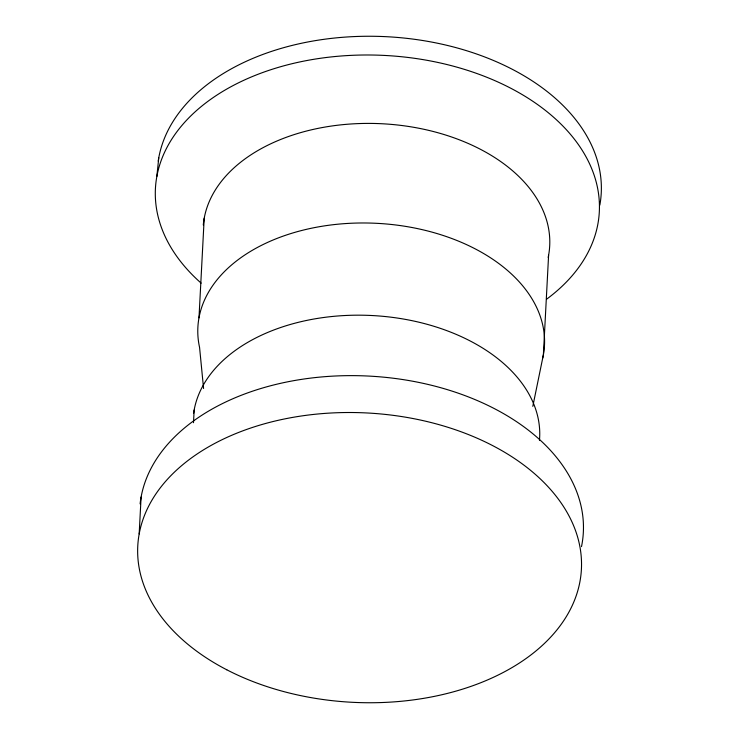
<?xml version="1.0" encoding="UTF-8"?>
<svg xmlns="http://www.w3.org/2000/svg" width="739" height="739" viewBox="0 0 739 739"><rect width="100%" height="100%" fill="white"/><g stroke="black" fill="none" stroke-linecap="round" stroke-linejoin="round"><path stroke-width="1.11" d="M139.172 533.937L141.103 497.061M193.489 422.717L194.154 410.043M198.985 317.844L204.204 218.264M548.597 255.278L543.377 354.859L532.81 406.376M156.844 176.482L158.765 157.749M203.576 388.511L199.567 347.422A173.536 113.159 3 0 1 371.431 223.104A173.536 113.159 3 0 1 542.712 358.073M140.114 503.859A222.125 144.853 3 0 1 384.095 377.213A222.125 144.853 3 0 1 581.501 546.62M193.618 413.397A173.536 113.159 3 0 1 378.978 315.978A173.536 113.159 3 0 1 539.461 440.296M203.29 225.016A173.536 113.159 3 0 1 393.277 124.568A173.536 113.159 3 0 1 548.172 257.421M158.211 161.139A222.254 144.927 3 0 1 402.82 37.929A222.254 144.927 3 0 1 599.828 205.156M201.147 283.139A222.254 144.927 3 0 1 230.078 87.202A222.254 144.927 3 0 1 532.699 101.197A222.254 144.927 3 0 1 546.712 299.11M226.762 669.774A222.125 144.853 3 0 0 579.995 581.316A222.125 144.853 3 0 0 271.998 421.793A222.125 144.853 3 0 0 226.762 669.774"/></g></svg>
